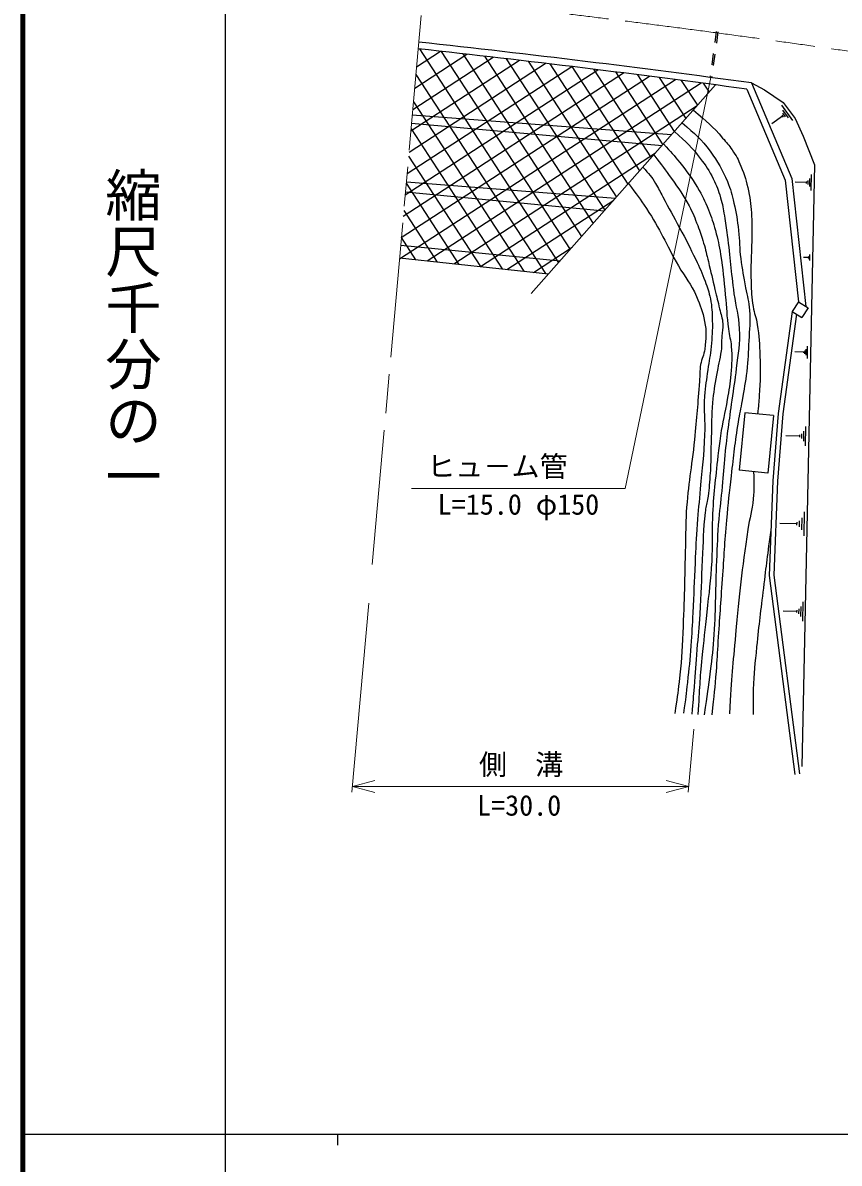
# Model space of a CAD drawing. Units: millimetres, scale not verified. Extents: x 40000 to 680000, y 20000 to 380000.
# Drawn here: x 40000 to 112610, y 202409 to 303818 of the extents above; entities that cross this region are included whole.
import ezdxf
from ezdxf.enums import TextEntityAlignment as Align

# ---------------------------------------------------------------- set-up
doc = ezdxf.new("R2010")
doc.units = ezdxf.units.MM
doc.header["$LTSCALE"] = 1000
doc.linetypes.add('CHAIN', pattern=[18.5, 12, -1.5, 3.5, -1.5])
for name, color, linetype, lineweight in [('S-BGD', 7, 'Continuous', 25), ('S-BMK', 2, 'CHAIN', 13), ('S-STR-HTXT', 7, 'Continuous', 13), ('S-TTL', 2, 'Continuous', 140), ('S-TTL-BAND', 7, 'Continuous', 25)]:
    doc.layers.add(name, color=color, linetype=linetype, lineweight=lineweight)
doc.styles.add('@ＭＳ ゴシック', font='')
doc.styles.add('ＭＳ ゴシック', font='')
doc.styles.get('@ＭＳ ゴシック').set_extended_font_data('@MS Gothic')
doc.styles.get('ＭＳ ゴシック').set_extended_font_data('MS Gothic')

msp = doc.modelspace()

# ---------------------------------------------------------------- linework, layer by layer
at = {"layer": 'S-BGD'}
for p, q in [((101675, 303057), (101540, 302066)), ((101820, 303007), (101685, 302017)), ((75027, 299914), (77138, 301285)), ((75284, 301489), (87639, 282479)), ((77210, 301277), (88670, 283646)), ((74349, 292317), (86545, 300244)), ((74519, 294216), (84164, 300486)), ((74688, 296115), (81829, 300757)), ((74858, 298014), (79487, 301023)), ((79139, 301062), (89701, 284813)), ((81070, 300844), (90731, 285980)), ((83004, 300621), (91762, 287146)), ((84940, 300394), (92793, 288313)), ((101404, 301075), (101269, 300084)), ((101549, 301026), (101414, 300035)), ((73841, 286619), (93439, 299358)), ((74010, 288518), (91130, 299646)), ((74180, 290418), (88818, 299933)), ((74966, 299225), (86478, 281513)), ((86879, 300164), (93823, 289480)), ((88820, 299930), (94854, 290646)), ((90764, 299692), (95885, 291813)), ((92710, 299449), (96915, 292980)), ((94659, 299203), (97946, 294147)), ((73502, 282821), (98037, 298769)), ((73663, 284715), (95741, 299065)), ((75977, 282640), (100326, 298468)), ((85228, 279749), (101612, 298296)), ((96611, 298954), (98977, 295313)), ((98565, 298700), (100007, 296480)), ((100521, 298442), (101038, 297647)), ((101133, 299094), (101116, 298968)), ((101278, 299044), (101265, 298948)), ((104812, 298469), (108399, 289968)), ((104812, 298469), (105958, 297845)), ((104392, 297921), (107813, 289816)), ((105958, 297845), (107628, 296738)), ((74750, 296805), (84555, 281720)), ((78339, 282387), (99989, 296460)), ((107468, 296484), (108456, 295145)), ((107628, 296738), (108692, 295295)), ((74644, 295624), (97708, 293877)), ((107560, 295518), (106623, 294827)), ((107499, 295602), (107622, 295435)), ((107571, 295785), (107818, 295450)), ((107581, 296051), (108075, 295381)), ((108692, 295295), (109415, 293750)), ((74534, 294385), (82632, 281926)), ((74578, 294882), (96852, 292908)), ((109415, 293750), (110407, 291177)), ((80701, 282133), (96278, 292258)), ((74318, 291965), (80709, 282133)), ((110407, 291177), (109286, 237690)), ((110129, 290324), (110099, 288900)), ((74102, 289545), (78786, 282339)), ((74114, 289685), (92723, 288234)), ((107813, 289816), (108989, 279013)), ((108399, 289968), (109639, 278593)), ((109687, 289621), (108690, 289642)), ((109689, 289710), (109685, 289532)), ((109833, 289796), (109826, 289440)), ((109979, 289971), (109964, 289259)), ((74035, 288797), (91714, 287092)), ((83063, 281880), (92566, 288056)), ((73886, 287125), (76862, 282545)), ((73611, 284045), (87797, 282658)), ((73663, 284715), (74939, 282752)), ((85426, 281626), (88854, 283855)), ((109809, 282948), (109437, 282956)), ((109810, 282981), (109809, 282914)), ((109864, 283013), (109861, 282880)), ((109919, 283079), (109913, 282812)), ((109975, 283211), (109964, 282678)), ((73509, 282905), (86759, 281483)), ((108989, 279013), (108431, 278153)), ((108989, 279013), (109836, 278465)), ((108431, 278153), (107193, 269083)), ((108802, 277912), (107591, 269040)), ((108431, 278153), (109278, 277604)), ((109836, 278465), (109278, 277604)), ((109772, 275074), (109749, 273981)), ((109433, 274535), (108668, 274551)), ((109434, 274603), (109431, 274466)), ((109545, 274669), (109539, 274396)), ((109657, 274803), (109646, 274257)), ((104214, 269140), (103714, 264028)), ((106762, 268891), (104214, 269140)), ((106762, 268891), (106262, 263779)), ((107193, 269083), (106711, 263088)), ((107591, 269040), (107110, 263064)), ((109622, 267923), (109586, 266188)), ((109084, 267066), (107869, 267092)), ((109086, 267175), (109081, 266958)), ((109262, 267279), (109253, 266846)), ((109440, 267493), (109421, 266625)), ((106262, 263779), (103714, 264028)), ((106711, 263088), (106386, 254675)), ((107110, 263064), (106787, 254693)), ((109273, 259805), (109250, 258727)), ((109500, 260340), (109454, 258184)), ((108830, 259275), (107321, 259307)), ((108833, 259410), (108827, 259141)), ((109051, 259540), (109040, 259001)), ((106386, 254675), (108670, 236970)), ((106787, 254693), (109067, 237021)), ((108830, 251479), (107615, 251505)), ((108832, 251588), (108827, 251371)), ((109008, 251693), (108998, 251259)), ((109186, 251906), (109167, 251038)), ((109368, 252336), (109332, 250601))]:
    msp.add_line(p, q, dxfattribs=at)
for radius, start, end in [(1082526, 81.22353, 82.47702), (1082726, 81.2236, 82.47702), (1074426, 82.22974, 83.79982), (1075026, 82.21152, 83.80043)]:
    msp.add_arc((-40872, -766640), radius, start, end, dxfattribs=at)
for points, knots in [([(99639, 296063), (100906, 294951), (101333, 294646), (102244, 293573), (102589, 293168), (102797, 292950), (103095, 292510), (103452, 291982), (103627, 291663), (103870, 291074), (104214, 290240), (104354, 289747), (104549, 288867), (104741, 288004), (104764, 287502), (104825, 286620), (104885, 285769), (104833, 285288), (104828, 284435), (104819, 283010), (104719, 282212), (104769, 280788), (104799, 279922), (104813, 279432), (104950, 278576), (105051, 277946), (105228, 277617), (105329, 276986), (105502, 275905), (105516, 275286), (105554, 274191), (105602, 272818), (105607, 272044), (105503, 270674), (105454, 270030), (105439, 269808), (105342, 269030)], [0, 0, 0, 0, 1, 1, 1, 2, 2, 2, 3, 3, 3, 4, 4, 4, 5, 5, 5, 6, 6, 6, 7, 7, 7, 8, 8, 8, 9, 9, 9, 10, 10, 10, 11, 11, 11, 12, 12, 12, 12]), ([(97951, 294152), (99077, 293126), (99490, 292806), (100258, 291760), (100755, 291084), (101041, 290699), (101408, 289944), (101715, 289312), (101859, 288941), (102058, 288266), (102240, 287650), (102292, 287290), (102402, 286656), (102519, 285981), (102567, 285599), (102657, 284920), (102925, 282898), (102975, 281752), (103252, 279731), (103420, 278508), (103648, 277838), (103722, 276606), (103805, 275229), (103597, 274456), (103457, 273082), (103345, 271978), (103206, 271369), (103060, 270269), (102807, 268357), (102633, 267290), (102438, 265372), (102328, 264285), (102307, 263672), (102205, 262584), (102099, 261449), (101994, 260818), (101899, 259682), (101776, 258234), (101757, 257419), (101694, 255966), (101584, 253417), (101629, 251984), (101475, 249437), (101397, 248151), (101293, 247435), (101142, 246155), (100962, 244636), (100882, 244142), (100597, 242277)], [0, 0, 0, 0, 1, 1, 1, 2, 2, 2, 3, 3, 3, 4, 4, 4, 5, 5, 5, 6, 6, 6, 7, 7, 7, 8, 8, 8, 9, 9, 9, 10, 10, 10, 11, 11, 11, 12, 12, 12, 13, 13, 13, 14, 14, 14, 15, 15, 15, 16, 16, 16, 16]), ([(98639, 294931), (99850, 293884), (100303, 293517), (101123, 292402), (101843, 291423), (102185, 290818), (102670, 289704), (102980, 288989), (103065, 288552), (103248, 287794), (103475, 286853), (103539, 286310), (103652, 285349), (103767, 284378), (103725, 283824), (103849, 282854), (103979, 281834), (104115, 281272), (104291, 280259), (104427, 279474), (104580, 279044), (104644, 278250), (104729, 277199), (104622, 276605), (104570, 275552), (104517, 274483), (104508, 273882), (104384, 272819), (104266, 271808), (104146, 271249), (103976, 270245), (103848, 269486), (103732, 269068), (103615, 268306), (103330, 266451), (103208, 265406), (102996, 263540), (102821, 262004), (102718, 261143), (102583, 259602), (102404, 257551), (102351, 256398), (102207, 254343), (102056, 252182), (101965, 250971), (101825, 248809), (101758, 247767), (101741, 247182), (101662, 246140), (101548, 244624), (101482, 244129), (101268, 242267)], [0, 0, 0, 0, 1, 1, 1, 2, 2, 2, 3, 3, 3, 4, 4, 4, 5, 5, 5, 6, 6, 6, 7, 7, 7, 8, 8, 8, 9, 9, 9, 10, 10, 10, 11, 11, 11, 12, 12, 12, 13, 13, 13, 14, 14, 14, 15, 15, 15, 16, 16, 16, 17, 17, 17, 17]), ([(96110, 292069), (96890, 291082), (97107, 290805), (97698, 289960), (98344, 289040), (98725, 288531), (99257, 287540), (99609, 286884), (99761, 286492), (100028, 285797), (100258, 285196), (100373, 284853), (100554, 284236), (100741, 283597), (100817, 283231), (100976, 282584), (101214, 281614), (101325, 281066), (101558, 280094), (101717, 279430), (101822, 279061), (101973, 278395), (102091, 277872), (102228, 277588), (102260, 277053), (102287, 276617), (102198, 276375), (102169, 275940), (102136, 275438), (102171, 275153), (102109, 274655), (102001, 273800), (101839, 273338), (101692, 272489), (101527, 271529), (101431, 270990), (101340, 270020), (101230, 268828), (101272, 268153), (101232, 266956), (101186, 265617), (101215, 264864), (101119, 263528), (101060, 262704), (101021, 262242), (100904, 261424), (100840, 260974), (100736, 260734), (100683, 260282), (100489, 258648), (100522, 257720), (100434, 256076), (100333, 254182), (100328, 253119), (100209, 251225), (100132, 249998), (100050, 249313), (99954, 248086), (99853, 246796), (99801, 246073), (99701, 244783), (99626, 243825), (99603, 243526), (99508, 242332)], [0, 0, 0, 0, 1, 1, 1, 2, 2, 2, 3, 3, 3, 4, 4, 4, 5, 5, 5, 6, 6, 6, 7, 7, 7, 8, 8, 8, 9, 9, 9, 10, 10, 10, 11, 11, 11, 12, 12, 12, 13, 13, 13, 14, 14, 14, 15, 15, 15, 16, 16, 16, 17, 17, 17, 18, 18, 18, 19, 19, 19, 20, 20, 20, 21, 21, 21, 21]), ([(96980, 293053), (97690, 292289), (97890, 292062), (98429, 291389), (99092, 290560), (99455, 290082), (100001, 289171), (100443, 288434), (100649, 287994), (100975, 287199), (101267, 286491), (101403, 286080), (101603, 285340), (101826, 284522), (101929, 284056), (102068, 283220), (102301, 281824), (102329, 281027), (102474, 279619), (102596, 278438), (102601, 277770), (102757, 276594), (102838, 275984), (102959, 275653), (103015, 275040), (103104, 274080), (103036, 273534), (102974, 272573), (102916, 271687), (102792, 271200), (102651, 270323), (102449, 269060), (102240, 268369), (102054, 267103), (101951, 266404), (101897, 266012), (101824, 265309), (101600, 263145), (101420, 261935), (101330, 259761), (101268, 258274), (101342, 257438), (101269, 255951), (101181, 254169), (101021, 253179), (100841, 251404), (100680, 249814), (100540, 248928), (100392, 247337), (100210, 245376), (100182, 244728), (100051, 242306)], [0, 0, 0, 0, 1, 1, 1, 2, 2, 2, 3, 3, 3, 4, 4, 4, 5, 5, 5, 6, 6, 6, 7, 7, 7, 8, 8, 8, 9, 9, 9, 10, 10, 10, 11, 11, 11, 12, 12, 12, 13, 13, 13, 14, 14, 14, 15, 15, 15, 16, 16, 16, 17, 17, 17, 17]), ([(95159, 290992), (95713, 290344), (95901, 290146), (96278, 289535), (96555, 289088), (96663, 288811), (96914, 288348), (97497, 287271), (97848, 286680), (98417, 285594), (98994, 284496), (99329, 283887), (99853, 282763), (100199, 282022), (100408, 281611), (100685, 280841), (100902, 280240), (101031, 279901), (101153, 279274), (101298, 278524), (101310, 278090), (101326, 277326), (101345, 276427), (101305, 275921), (101225, 275025), (101153, 274214), (101035, 273769), (100926, 272962), (100803, 272047), (100702, 271537), (100638, 270616), (100545, 269280), (100693, 268525), (100640, 267187), (100566, 265307), (100413, 264261), (100254, 262386), (100151, 261159), (100059, 260474), (99972, 259246), (99876, 257902), (99854, 257148), (99788, 255802), (99703, 254066), (99676, 253093), (99588, 251357), (99530, 250209), (99504, 249566), (99420, 248419), (99326, 247146), (99249, 246435), (99108, 245166), (98991, 244099), (98948, 243756), (98777, 242438)], [0, 0, 0, 0, 1, 1, 1, 2, 2, 2, 3, 3, 3, 4, 4, 4, 5, 5, 5, 6, 6, 6, 7, 7, 7, 8, 8, 8, 9, 9, 9, 10, 10, 10, 11, 11, 11, 12, 12, 12, 13, 13, 13, 14, 14, 14, 15, 15, 15, 16, 16, 16, 17, 17, 17, 18, 18, 18, 18]), ([(93857, 289524), (94648, 288510), (94859, 288192), (95459, 287308), (96739, 285420), (97174, 284189), (98312, 282211), (98927, 281141), (99423, 280619), (99913, 279486), (100275, 278650), (100459, 278163), (100638, 277269), (100826, 276327), (100763, 275763), (100647, 274810), (100579, 274253), (100382, 273973), (100287, 273420), (100188, 272850), (100230, 272519), (100185, 271942), (100027, 269908), (99940, 268768), (99737, 266739), (99485, 264218), (99160, 262822), (99014, 260292), (98947, 259131), (98966, 258478), (98933, 257315), (98848, 254296), (98847, 252603), (98696, 249586), (98611, 247877), (98575, 246917), (98376, 245217), (98247, 244112), (98199, 243739), (97982, 242396)], [0, 0, 0, 0, 1, 1, 1, 2, 2, 2, 3, 3, 3, 4, 4, 4, 5, 5, 5, 6, 6, 6, 7, 7, 7, 8, 8, 8, 9, 9, 9, 10, 10, 10, 11, 11, 11, 12, 12, 12, 13, 13, 13, 13]), ([(105002, 263902), (105041, 262783), (105044, 262431), (104964, 261493), (104871, 260412), (104638, 259831), (104482, 258757), (103955, 255124), (103730, 253078), (103391, 249423), (103135, 246676), (103064, 245775), (102843, 242381)], [0, 0, 0, 0, 1, 1, 1, 2, 2, 2, 3, 3, 3, 4, 4, 4, 4]), ([(106552, 258973), (106207, 256343), (106119, 255672), (105864, 253554), (105619, 251517), (105472, 250377), (105268, 248336), (105120, 246850), (104999, 246018), (104963, 244525), (104942, 243654), (104936, 243355), (104964, 242295)], [0, 0, 0, 0, 1, 1, 1, 2, 2, 2, 3, 3, 3, 4, 4, 4, 4])]:
    msp.add_open_spline(points, degree=3, knots=knots, dxfattribs=at)
at = {"layer": 'S-BMK'}
msp.add_line((71076, 255648), (75511, 305337), dxfattribs=at)
msp.add_arc((-40872, -766640), 1079026, 81.22221, 83.76468, dxfattribs=at)
at = {"layer": 'S-STR-HTXT'}
for p, q in [((101185, 298959), (93585, 262411)), ((93585, 262411), (74585, 262411)), ((69270, 235405), (70770, 252219)), ((99183, 235405), (99682, 240995)), ((69314, 235905), (71314, 236444)), ((99228, 235905), (97228, 236444)), ((69314, 235905), (99228, 235905)), ((69314, 235905), (71314, 235366)), ((99228, 235905), (97228, 235366))]:
    msp.add_line(p, q, dxfattribs=at)
at = {"layer": 'S-TTL'}
msp.add_line((40000, 380000), (40000, 20000), dxfattribs=at)
at = {"layer": 'S-TTL-BAND'}
for p, q in [((58000, 370000), (58000, 20000)), ((40000, 205000), (579000, 205000)), ((68000, 205000), (68000, 204000))]:
    msp.add_line(p, q, dxfattribs=at)

# ---------------------------------------------------------------- texts
at = {"layer": 'S-STR-HTXT', "style": 'ＭＳ ゴシック'}
msp.add_text('ヒュ－ム管', height=1833, dxfattribs=at).set_placement((75960, 262911), align=Align.BOTTOM_LEFT)
msp.add_text('L=15.0 φ150', height=1833, dxfattribs=at).set_placement((84085, 261911), align=Align.TOP_CENTER)
msp.add_text('側\u3000溝', height=1833, dxfattribs=at).set_placement((84321, 236398), align=Align.BOTTOM_CENTER)
msp.add_text('L=30.0', height=1833, dxfattribs=at).set_placement((84147, 234229), align=Align.MIDDLE_CENTER)
at = {"layer": 'S-TTL-BAND', "style": '@ＭＳ ゴシック'}
msp.add_text('縮尺千分の一', height=3666, rotation=270, dxfattribs=at).set_placement((49777, 261030), align=Align.MIDDLE_RIGHT)

doc.saveas('drawing.dxf')
